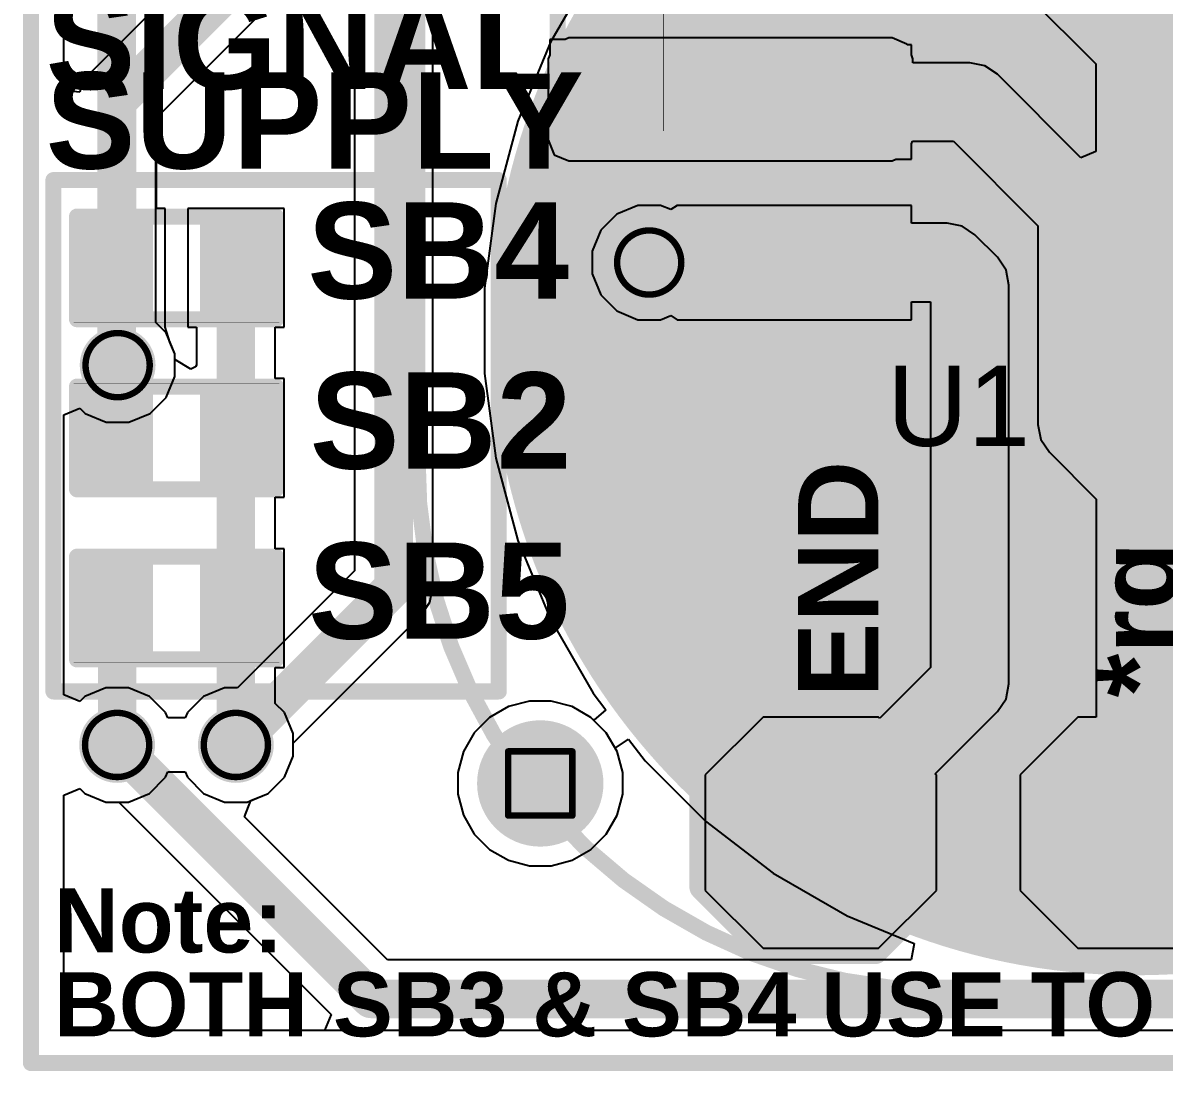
# Model space of a CAD drawing. Header units: inches. Extents: x 0 to 13.7, y 0 to 1.9.
# Drawn here: x -0.0025 to 0.3531, y -0.0025 to 0.3242 of the extents above; entities that cross this region are included whole.
import ezdxf

# ---------------------------------------------------------------- set-up
doc = ezdxf.new("R2010")
doc.units = ezdxf.units.IN
doc.header["$MEASUREMENT"] = 0
for name, color, linetype in [('Board Outline', 216, 'Continuous'), ('Bottom Layer', 5, 'Continuous'), ('Bottom Overlay', 54, 'Continuous'), ('Bottom Paste', 16, 'Continuous'), ('Bottom Solder', 6, 'Continuous'), ('Drill Drawing', 1, 'Continuous'), ('Pad Holes', 156, 'Continuous'), ('Top Layer', 1, 'Continuous'), ('Top Overlay', 2, 'Continuous'), ('Top Paste', 8, 'Continuous'), ('Top Solder', 216, 'Continuous'), ('Via Holes', 16, 'Continuous')]:
    doc.layers.add(name, color=color, linetype=linetype)
doc.styles.add('Arial', font='', dxfattribs={"height": 0.2})
doc.styles.add('Arial_Bold', font='', dxfattribs={"height": 0.2})
doc.styles.get('Arial').set_extended_font_data('Arial')
doc.styles.get('Arial_Bold').set_extended_font_data('Arial', bold=True)

# ---------------------------------------------------------------- blocks, each defined once
blk = doc.blocks.new('T__________10')
at = {"layer": 'Top Layer'}
blk.add_hatch(color=1, dxfattribs=at).paths.add_polyline_path([(0.015, 0.03), (-0.015, 0.03), (-0.03, 0.015), (-0.03, -0.015), (-0.015, -0.03), (0.015, -0.03), (0.03, -0.015), (0.03, 0.015)])
at = {"layer": 'Top Paste'}
blk.add_hatch(color=8, dxfattribs=at).paths.add_polyline_path([(0.015, 0.03), (-0.015, 0.03), (-0.03, 0.015), (-0.03, -0.015), (-0.015, -0.03), (0.015, -0.03), (0.03, -0.015), (0.03, 0.015)])
at = {"layer": 'Top Solder'}
blk.add_hatch(color=216, dxfattribs=at).paths.add_polyline_path([(0.017, 0.034), (-0.017, 0.034), (-0.034, 0.017), (-0.034, -0.017), (-0.017, -0.034), (0.017, -0.034), (0.034, -0.017), (0.034, 0.017)])
at = {"layer": 'Top Overlay', "const_width": 0.00787}
for points in [[(-0.037, 0.017), (-0.017, 0.037)], [(0.017, 0.037), (-0.017, 0.037)], [(0.037, 0.017), (0.017, 0.037)], [(-0.037, -0.017), (-0.037, 0.017)], [(0.037, -0.017), (0.037, 0.017)], [(-0.017, -0.037), (-0.037, -0.017)], [(0.017, -0.037), (0.037, -0.017)], [(0.017, -0.037), (-0.017, -0.037)]]:
    blk.add_lwpolyline(points, dxfattribs=at)
at = {"layer": 'Top Overlay', "const_width": 0.00394}
for points in [[(-0.01897, 0.037, 1), (-0.01503, 0.037, 1)], [(-0.01897, 0.037, 1), (-0.01503, 0.037, 1)], [(0.01503, 0.037, 1), (0.01897, 0.037, 1)], [(0.01503, 0.037, 1), (0.01897, 0.037, 1)], [(-0.03897, 0.017, 1), (-0.03503, 0.017, 1)], [(-0.03897, 0.017, 1), (-0.03503, 0.017, 1)], [(0.03503, 0.017, 1), (0.03897, 0.017, 1)], [(0.03503, 0.017, 1), (0.03897, 0.017, 1)], [(-0.03897, -0.017, 1), (-0.03503, -0.017, 1)], [(-0.03897, -0.017, 1), (-0.03503, -0.017, 1)], [(0.03503, -0.017, 1), (0.03897, -0.017, 1)], [(0.03503, -0.017, 1), (0.03897, -0.017, 1)], [(-0.01897, -0.037, 1), (-0.01503, -0.037, 1)], [(-0.01897, -0.037, 1), (-0.01503, -0.037, 1)], [(0.01503, -0.037, 1), (0.01897, -0.037, 1)], [(0.01503, -0.037, 1), (0.01897, -0.037, 1)]]:
    blk.add_lwpolyline(points, format="xyb", close=True, dxfattribs=at)
blk = doc.blocks.new('T__________13')
at = {"layer": 'Top Layer'}
blk.add_hatch(color=1, dxfattribs=at).paths.add_polyline_path([(0.015, 0.03), (-0.015, 0.03), (-0.03, 0.015), (-0.03, -0.015), (-0.015, -0.03), (0.015, -0.03), (0.03, -0.015), (0.03, 0.015)])
at = {"layer": 'Top Paste'}
blk.add_hatch(color=8, dxfattribs=at).paths.add_polyline_path([(0.015, 0.03), (-0.015, 0.03), (-0.03, 0.015), (-0.03, -0.015), (-0.015, -0.03), (0.015, -0.03), (0.03, -0.015), (0.03, 0.015)])
at = {"layer": 'Top Solder'}
blk.add_hatch(color=216, dxfattribs=at).paths.add_polyline_path([(0.017, 0.034), (-0.017, 0.034), (-0.034, 0.017), (-0.034, -0.017), (-0.017, -0.034), (0.017, -0.034), (0.034, -0.017), (0.034, 0.017)])
at = {"layer": 'Top Overlay', "const_width": 0.00787}
for points in [[(-0.037, 0.017), (-0.017, 0.037)], [(0.017, 0.037), (-0.017, 0.037)], [(0.037, 0.017), (0.017, 0.037)], [(-0.037, -0.017), (-0.037, 0.017)], [(0.037, -0.017), (0.037, 0.017)], [(-0.017, -0.037), (-0.037, -0.017)], [(0.017, -0.037), (0.037, -0.017)], [(0.017, -0.037), (-0.017, -0.037)]]:
    blk.add_lwpolyline(points, dxfattribs=at)
at = {"layer": 'Top Overlay', "const_width": 0.00394}
for points in [[(-0.01897, 0.037, 1), (-0.01503, 0.037, 1)], [(-0.01897, 0.037, 1), (-0.01503, 0.037, 1)], [(0.01503, 0.037, 1), (0.01897, 0.037, 1)], [(0.01503, 0.037, 1), (0.01897, 0.037, 1)], [(-0.03897, 0.017, 1), (-0.03503, 0.017, 1)], [(-0.03897, 0.017, 1), (-0.03503, 0.017, 1)], [(0.03503, 0.017, 1), (0.03897, 0.017, 1)], [(0.03503, 0.017, 1), (0.03897, 0.017, 1)], [(-0.03897, -0.017, 1), (-0.03503, -0.017, 1)], [(-0.03897, -0.017, 1), (-0.03503, -0.017, 1)], [(0.03503, -0.017, 1), (0.03897, -0.017, 1)], [(0.03503, -0.017, 1), (0.03897, -0.017, 1)], [(-0.01897, -0.037, 1), (-0.01503, -0.037, 1)], [(-0.01897, -0.037, 1), (-0.01503, -0.037, 1)], [(0.01503, -0.037, 1), (0.01897, -0.037, 1)], [(0.01503, -0.037, 1), (0.01897, -0.037, 1)]]:
    blk.add_lwpolyline(points, format="xyb", close=True, dxfattribs=at)
blk = doc.blocks.new('SOIC_8_15')
at = {"layer": 'Top Layer'}
for points in [[(-0.07579, 0.08681), (-0.07579, 0.06319), (-0.13681, 0.06319), (-0.13681, 0.08681)], [(0.13681, 0.08681), (0.13681, 0.06319), (0.07579, 0.06319), (0.07579, 0.08681)], [(-0.07579, 0.03681), (-0.07579, 0.01319), (-0.13681, 0.01319), (-0.13681, 0.03681)], [(0.13681, 0.03681), (0.13681, 0.01319), (0.07579, 0.01319), (0.07579, 0.03681)], [(-0.07579, -0.01319), (-0.07579, -0.03681), (-0.13681, -0.03681), (-0.13681, -0.01319)], [(0.13681, -0.01319), (0.13681, -0.03681), (0.07579, -0.03681), (0.07579, -0.01319)], [(-0.07579, -0.06319), (-0.07579, -0.08681), (-0.13681, -0.08681), (-0.13681, -0.06319)], [(0.13681, -0.06319), (0.13681, -0.08681), (0.07579, -0.08681), (0.07579, -0.06319)]]:
    blk.add_hatch(color=1, dxfattribs=at).paths.add_polyline_path(points)
at = {"layer": 'Top Overlay'}
blk.add_hatch(color=2, dxfattribs=at).paths.add_polyline_path([(-0.072, 0.062), (-0.059, 0.062), (-0.059, 0.088), (-0.072, 0.088)])
at = {"layer": 'Top Paste'}
for points in [[(-0.07579, 0.08681), (-0.07579, 0.06319), (-0.13681, 0.06319), (-0.13681, 0.08681)], [(0.13681, 0.08681), (0.13681, 0.06319), (0.07579, 0.06319), (0.07579, 0.08681)], [(-0.07579, 0.03681), (-0.07579, 0.01319), (-0.13681, 0.01319), (-0.13681, 0.03681)], [(0.13681, 0.03681), (0.13681, 0.01319), (0.07579, 0.01319), (0.07579, 0.03681)], [(-0.07579, -0.01319), (-0.07579, -0.03681), (-0.13681, -0.03681), (-0.13681, -0.01319)], [(0.13681, -0.01319), (0.13681, -0.03681), (0.07579, -0.03681), (0.07579, -0.01319)], [(-0.07579, -0.06319), (-0.07579, -0.08681), (-0.13681, -0.08681), (-0.13681, -0.06319)], [(0.13681, -0.06319), (0.13681, -0.08681), (0.07579, -0.08681), (0.07579, -0.06319)]]:
    blk.add_hatch(color=8, dxfattribs=at).paths.add_polyline_path(points)
at = {"layer": 'Top Solder'}
for points in [[(-0.07179, 0.09081), (-0.07179, 0.05919), (-0.14081, 0.05919), (-0.14081, 0.09081)], [(0.14081, 0.09081), (0.14081, 0.05919), (0.07179, 0.05919), (0.07179, 0.09081)], [(-0.07179, 0.04081), (-0.07179, 0.00919), (-0.14081, 0.00919), (-0.14081, 0.04081)], [(0.14081, 0.04081), (0.14081, 0.00919), (0.07179, 0.00919), (0.07179, 0.04081)], [(-0.07179, -0.00919), (-0.07179, -0.04081), (-0.14081, -0.04081), (-0.14081, -0.00919)], [(0.14081, -0.00919), (0.14081, -0.04081), (0.07179, -0.04081), (0.07179, -0.00919)], [(-0.07179, -0.05919), (-0.07179, -0.09081), (-0.14081, -0.09081), (-0.14081, -0.05919)], [(0.14081, -0.05919), (0.14081, -0.09081), (0.07179, -0.09081), (0.07179, -0.05919)]]:
    blk.add_hatch(color=216, dxfattribs=at).paths.add_polyline_path(points)
at = {"layer": 'Top Overlay', "const_width": 0.005}
for points in [[(-0.07837, 0.091), (-0.07837, 0.098)], [(-0.07837, 0.098), (0.07837, 0.098)], [(0.07837, 0.091), (0.07837, 0.098)], [(-0.148, 0.08), (-0.143, 0.075)], [(-0.148, 0.07), (-0.148, 0.08)], [(-0.148, 0.07), (-0.143, 0.075)], [(-0.07837, -0.098), (-0.07837, -0.091)], [(0.07837, -0.098), (0.07837, -0.091)], [(-0.07837, -0.098), (0.07837, -0.098)]]:
    blk.add_lwpolyline(points, dxfattribs=at)
at = {"layer": 'Top Overlay', "const_width": 0.0025}
for points in [[(-0.07962, 0.098, 1), (-0.07712, 0.098, 1)], [(-0.07962, 0.098, 1), (-0.07712, 0.098, 1)], [(0.07712, 0.098, 1), (0.07962, 0.098, 1)], [(0.07712, 0.098, 1), (0.07962, 0.098, 1)], [(-0.07962, 0.091, 1), (-0.07712, 0.091, 1)], [(0.07712, 0.091, 1), (0.07962, 0.091, 1)], [(-0.14925, 0.08, 1), (-0.14675, 0.08, 1)], [(-0.14925, 0.08, 1), (-0.14675, 0.08, 1)], [(-0.14425, 0.075, 1), (-0.14175, 0.075, 1)], [(-0.14425, 0.075, 1), (-0.14175, 0.075, 1)], [(-0.14925, 0.07, 1), (-0.14675, 0.07, 1)], [(-0.14925, 0.07, 1), (-0.14675, 0.07, 1)], [(-0.07962, -0.091, 1), (-0.07712, -0.091, 1)], [(0.07712, -0.091, 1), (0.07962, -0.091, 1)], [(-0.07962, -0.098, 1), (-0.07712, -0.098, 1)], [(-0.07962, -0.098, 1), (-0.07712, -0.098, 1)], [(0.07712, -0.098, 1), (0.07962, -0.098, 1)], [(0.07712, -0.098, 1), (0.07962, -0.098, 1)]]:
    blk.add_lwpolyline(points, format="xyb", close=True, dxfattribs=at)
blk = doc.blocks.new('S______B______0402_19')
at = {"layer": 'Top Layer'}
for points in [[(-0.0275, -0.0125), (-0.0275, 0.0125), (-0.0095, 0.0125), (-0.0095, -0.0125)], [(0.0095, -0.0125), (0.0095, 0.0125), (0.0275, 0.0125), (0.0275, -0.0125)]]:
    blk.add_hatch(color=1, dxfattribs=at).paths.add_polyline_path(points)
at = {"layer": 'Top Paste'}
for points in [[(-0.0275, -0.0125), (-0.0275, 0.0125), (-0.0095, 0.0125), (-0.0095, -0.0125)], [(0.0095, -0.0125), (0.0095, 0.0125), (0.0275, 0.0125), (0.0275, -0.0125)]]:
    blk.add_hatch(color=8, dxfattribs=at).paths.add_polyline_path(points)
at = {"layer": 'Top Solder'}
for points in [[(-0.02967, -0.01467), (-0.02967, 0.01467), (-0.00733, 0.01467), (-0.00733, -0.01467)], [(0.00733, -0.01467), (0.00733, 0.01467), (0.02967, 0.01467), (0.02967, -0.01467)]]:
    blk.add_hatch(color=216, dxfattribs=at).paths.add_polyline_path(points)
at = {"layer": 'Top Overlay'}
for points, const_width in [([(-0.031, 0.016), (0.031, 0.016)], 0.005), ([(-0.031, -0.016), (-0.031, 0.016)], 0.005), ([(0.031, -0.016), (0.031, 0.016)], 0.005), ([(-0.031, -0.016), (0.031, -0.016)], 0.005), ([(-0.032, -0.017), (0.032, -0.017)], 0.000127)]:
    blk.add_lwpolyline(points, dxfattribs=dict(at, const_width=const_width))
for points, const_width in [([(-0.03225, 0.016, 1), (-0.02975, 0.016, 1)], 0.0025), ([(-0.03225, 0.016, 1), (-0.02975, 0.016, 1)], 0.0025), ([(0.02975, 0.016, 1), (0.03225, 0.016, 1)], 0.0025), ([(0.02975, 0.016, 1), (0.03225, 0.016, 1)], 0.0025), ([(-0.03225, -0.016, 1), (-0.02975, -0.016, 1)], 0.0025), ([(-0.03225, -0.016, 1), (-0.02975, -0.016, 1)], 0.0025), ([(0.02975, -0.016, 1), (0.03225, -0.016, 1)], 0.0025), ([(0.02975, -0.016, 1), (0.03225, -0.016, 1)], 0.0025), ([(-0.03203, -0.017, 1), (-0.03197, -0.017, 1)], 0.0000635), ([(0.03197, -0.017, 1), (0.03203, -0.017, 1)], 0.0000635)]:
    blk.add_lwpolyline(points, format="xyb", close=True, dxfattribs=dict(at, const_width=const_width))
blk = doc.blocks.new('S______B______0402_20')
at = {"layer": 'Top Layer'}
for points in [[(-0.0275, -0.0125), (-0.0275, 0.0125), (-0.0095, 0.0125), (-0.0095, -0.0125)], [(0.0095, -0.0125), (0.0095, 0.0125), (0.0275, 0.0125), (0.0275, -0.0125)]]:
    blk.add_hatch(color=1, dxfattribs=at).paths.add_polyline_path(points)
at = {"layer": 'Top Paste'}
for points in [[(-0.0275, -0.0125), (-0.0275, 0.0125), (-0.0095, 0.0125), (-0.0095, -0.0125)], [(0.0095, -0.0125), (0.0095, 0.0125), (0.0275, 0.0125), (0.0275, -0.0125)]]:
    blk.add_hatch(color=8, dxfattribs=at).paths.add_polyline_path(points)
at = {"layer": 'Top Solder'}
for points in [[(-0.02967, -0.01467), (-0.02967, 0.01467), (-0.00733, 0.01467), (-0.00733, -0.01467)], [(0.00733, -0.01467), (0.00733, 0.01467), (0.02967, 0.01467), (0.02967, -0.01467)]]:
    blk.add_hatch(color=216, dxfattribs=at).paths.add_polyline_path(points)
at = {"layer": 'Top Overlay'}
for points, const_width in [([(-0.031, -0.016), (-0.031, 0.016)], 0.005), ([(-0.031, 0.016), (0.031, 0.016)], 0.005), ([(0.031, -0.016), (0.031, 0.016)], 0.005), ([(-0.031, -0.016), (0.031, -0.016)], 0.005), ([(-0.032, -0.017), (0.032, -0.017)], 0.000127)]:
    blk.add_lwpolyline(points, dxfattribs=dict(at, const_width=const_width))
for points, const_width in [([(-0.03225, 0.016, 1), (-0.02975, 0.016, 1)], 0.0025), ([(-0.03225, 0.016, 1), (-0.02975, 0.016, 1)], 0.0025), ([(0.02975, 0.016, 1), (0.03225, 0.016, 1)], 0.0025), ([(0.02975, 0.016, 1), (0.03225, 0.016, 1)], 0.0025), ([(-0.03225, -0.016, 1), (-0.02975, -0.016, 1)], 0.0025), ([(-0.03225, -0.016, 1), (-0.02975, -0.016, 1)], 0.0025), ([(0.02975, -0.016, 1), (0.03225, -0.016, 1)], 0.0025), ([(0.02975, -0.016, 1), (0.03225, -0.016, 1)], 0.0025), ([(-0.03203, -0.017, 1), (-0.03197, -0.017, 1)], 0.0000635), ([(0.03197, -0.017, 1), (0.03203, -0.017, 1)], 0.0000635)]:
    blk.add_lwpolyline(points, format="xyb", close=True, dxfattribs=dict(at, const_width=const_width))
blk = doc.blocks.new('S______B______0402_22')
at = {"layer": 'Top Layer'}
for points in [[(-0.0275, -0.0125), (-0.0275, 0.0125), (-0.0095, 0.0125), (-0.0095, -0.0125)], [(0.0095, -0.0125), (0.0095, 0.0125), (0.0275, 0.0125), (0.0275, -0.0125)]]:
    blk.add_hatch(color=1, dxfattribs=at).paths.add_polyline_path(points)
at = {"layer": 'Top Paste'}
for points in [[(-0.0275, -0.0125), (-0.0275, 0.0125), (-0.0095, 0.0125), (-0.0095, -0.0125)], [(0.0095, -0.0125), (0.0095, 0.0125), (0.0275, 0.0125), (0.0275, -0.0125)]]:
    blk.add_hatch(color=8, dxfattribs=at).paths.add_polyline_path(points)
at = {"layer": 'Top Solder'}
for points in [[(-0.02967, -0.01467), (-0.02967, 0.01467), (-0.00733, 0.01467), (-0.00733, -0.01467)], [(0.00733, -0.01467), (0.00733, 0.01467), (0.02967, 0.01467), (0.02967, -0.01467)]]:
    blk.add_hatch(color=216, dxfattribs=at).paths.add_polyline_path(points)
at = {"layer": 'Top Overlay'}
for points, const_width in [([(0.031, 0.016), (-0.031, 0.016)], 0.005), ([(-0.031, 0.016), (-0.031, -0.016)], 0.005), ([(0.031, 0.016), (0.031, -0.016)], 0.005), ([(0.031, -0.016), (-0.031, -0.016)], 0.005), ([(0.032, -0.017), (-0.032, -0.017)], 0.000127)]:
    blk.add_lwpolyline(points, dxfattribs=dict(at, const_width=const_width))
for points, const_width in [([(-0.03225, 0.016, 1), (-0.02975, 0.016, 1)], 0.0025), ([(-0.03225, 0.016, 1), (-0.02975, 0.016, 1)], 0.0025), ([(0.02975, 0.016, 1), (0.03225, 0.016, 1)], 0.0025), ([(0.02975, 0.016, 1), (0.03225, 0.016, 1)], 0.0025), ([(-0.03225, -0.016, 1), (-0.02975, -0.016, 1)], 0.0025), ([(-0.03225, -0.016, 1), (-0.02975, -0.016, 1)], 0.0025), ([(0.02975, -0.016, 1), (0.03225, -0.016, 1)], 0.0025), ([(0.02975, -0.016, 1), (0.03225, -0.016, 1)], 0.0025), ([(-0.03203, -0.017, 1), (-0.03197, -0.017, 1)], 0.0000635), ([(0.03197, -0.017, 1), (0.03203, -0.017, 1)], 0.0000635)]:
    blk.add_lwpolyline(points, format="xyb", close=True, dxfattribs=dict(at, const_width=const_width))
blk = doc.blocks.new('R___0402_34')
at = {"layer": 'Top Layer'}
for points in [[(-0.0275, -0.0125), (-0.0275, 0.0125), (-0.0095, 0.0125), (-0.0095, -0.0125)], [(0.0095, -0.0125), (0.0095, 0.0125), (0.0275, 0.0125), (0.0275, -0.0125)]]:
    blk.add_hatch(color=1, dxfattribs=at).paths.add_polyline_path(points)
at = {"layer": 'Top Paste'}
for points in [[(-0.0275, -0.0125), (-0.0275, 0.0125), (-0.0095, 0.0125), (-0.0095, -0.0125)], [(0.0095, -0.0125), (0.0095, 0.0125), (0.0275, 0.0125), (0.0275, -0.0125)]]:
    blk.add_hatch(color=8, dxfattribs=at).paths.add_polyline_path(points)
at = {"layer": 'Top Solder'}
for points in [[(-0.02967, -0.01467), (-0.02967, 0.01467), (-0.00733, 0.01467), (-0.00733, -0.01467)], [(0.00733, -0.01467), (0.00733, 0.01467), (0.02967, 0.01467), (0.02967, -0.01467)]]:
    blk.add_hatch(color=216, dxfattribs=at).paths.add_polyline_path(points)
at = {"layer": 'Top Overlay'}
for points, const_width in [([(-0.031, 0.016), (-0.031, -0.016)], 0.005), ([(-0.031, 0.016), (0.031, 0.016)], 0.005), ([(0.031, 0.016), (0.031, -0.016)], 0.005), ([(-0.031, -0.016), (0.031, -0.016)], 0.005), ([(-0.032, -0.017), (0.032, -0.017)], 0.000127)]:
    blk.add_lwpolyline(points, dxfattribs=dict(at, const_width=const_width))
for points, const_width in [([(-0.03225, 0.016, 1), (-0.02975, 0.016, 1)], 0.0025), ([(-0.03225, 0.016, 1), (-0.02975, 0.016, 1)], 0.0025), ([(0.02975, 0.016, 1), (0.03225, 0.016, 1)], 0.0025), ([(0.02975, 0.016, 1), (0.03225, 0.016, 1)], 0.0025), ([(-0.03225, -0.016, 1), (-0.02975, -0.016, 1)], 0.0025), ([(-0.03225, -0.016, 1), (-0.02975, -0.016, 1)], 0.0025), ([(0.02975, -0.016, 1), (0.03225, -0.016, 1)], 0.0025), ([(0.02975, -0.016, 1), (0.03225, -0.016, 1)], 0.0025), ([(-0.03203, -0.017, 1), (-0.03197, -0.017, 1)], 0.0000635), ([(0.03197, -0.017, 1), (0.03203, -0.017, 1)], 0.0000635)]:
    blk.add_lwpolyline(points, format="xyb", close=True, dxfattribs=dict(at, const_width=const_width))
blk = doc.blocks.new('_EMG________B_36')
at = {"layer": 'Bottom Layer'}
h = blk.add_hatch(color=5, dxfattribs=at)
edge = h.paths.add_edge_path()
edge.add_arc((0, -0.3932), 0.19685, 0, 360)
at = {"layer": 'Bottom Paste'}
h = blk.add_hatch(color=16, dxfattribs=at)
edge = h.paths.add_edge_path()
edge.add_arc((0, -0.3932), 0.19685, 0, 360)
at = {"layer": 'Bottom Solder'}
h = blk.add_hatch(color=6, dxfattribs=at)
edge = h.paths.add_edge_path()
edge.add_arc((0, -0.3932), 0.20085, 0, 360)
at = {"layer": 'Bottom Overlay', "const_width": 0.005}
for points in [[(-0.22375, -0.43172), (-0.22375, 0.43172)], [(-0.06026, -0.59892), (0.06026, -0.59892)]]:
    blk.add_lwpolyline(points, dxfattribs=at)
blk.add_lwpolyline([(-0.06026, -0.59892, -0.414214), (-0.22375, -0.43172)], format="xyb", dxfattribs=at)
at = {"layer": 'Bottom Overlay', "const_width": 0.0025}
for points in [[(-0.225, -0.43172, 1), (-0.2225, -0.43172, 1)], [(-0.225, -0.43172, 1), (-0.2225, -0.43172, 1)], [(-0.06151, -0.59892, 1), (-0.05901, -0.59892, 1)], [(-0.06151, -0.59892, 1), (-0.05901, -0.59892, 1)]]:
    blk.add_lwpolyline(points, format="xyb", close=True, dxfattribs=at)

msp = doc.modelspace()

# ---------------------------------------------------------------- hatches: boundary and pattern name
at = {"layer": 'Bottom Layer'}
h = msp.add_hatch(color=5, dxfattribs=at)
edge = h.paths.add_edge_path()
edge.add_arc((0.19262, 0.24947), 0.01181, 0, 360)
h = msp.add_hatch(color=5, dxfattribs=at)
edge = h.paths.add_edge_path()
edge.add_arc((0.027, 0.21749), 0.01181, 0, 360)
h = msp.add_hatch(color=5, dxfattribs=at)
edge = h.paths.add_edge_path()
edge.add_arc((0.02684, 0.09914), 0.01181, 0, 360)
h = msp.add_hatch(color=5, dxfattribs=at)
edge = h.paths.add_edge_path()
edge.add_arc((0.06384, 0.09914), 0.01181, 0, 360)
at = {"layer": 'Bottom Solder'}
h = msp.add_hatch(color=6, dxfattribs=at)
edge = h.paths.add_edge_path()
edge.add_arc((0.15868, 0.08714), 0.004, 0, 360)
at = {"layer": 'Pad Holes'}
h = msp.add_hatch(color=7, dxfattribs=at)
edge = h.paths.add_edge_path()
edge.add_arc((0.15868, 0.08714), 0.01969, 0, 360)
at = {"layer": 'Top Layer'}
msp.add_hatch(color=1, dxfattribs=at).paths.add_polyline_path([(0.16762, 0.28766), (0.26831, 0.28766), (0.26831, 0.31297), (0.16762, 0.31297)])
h = msp.add_hatch(color=1, dxfattribs=at)
edge = h.paths.add_edge_path()
edge.add_arc((0.19262, 0.24947), 0.01181, 0, 360)
h = msp.add_hatch(color=1, dxfattribs=at)
edge = h.paths.add_edge_path()
edge.add_arc((0.027, 0.21749), 0.01181, 0, 360)
h = msp.add_hatch(color=1, dxfattribs=at)
edge = h.paths.add_edge_path()
edge.add_arc((0.02684, 0.09914), 0.01181, 0, 360)
h = msp.add_hatch(color=1, dxfattribs=at)
edge = h.paths.add_edge_path()
edge.add_arc((0.06384, 0.09914), 0.01181, 0, 360)
at = {"layer": 'Top Solder'}
h = msp.add_hatch(color=216, dxfattribs=at)
edge = h.paths.add_edge_path()
edge.add_arc((0.15868, 0.08714), 0.004, 0, 360)
at = {"layer": 'Via Holes'}
h = msp.add_hatch(color=7, dxfattribs=at)
edge = h.paths.add_edge_path()
edge.add_arc((0.19262, 0.24947), 0.00591, 0, 360)
h = msp.add_hatch(color=7, dxfattribs=at)
edge = h.paths.add_edge_path()
edge.add_arc((0.027, 0.21749), 0.00591, 0, 360)
h = msp.add_hatch(color=7, dxfattribs=at)
edge = h.paths.add_edge_path()
edge.add_arc((0.02684, 0.09914), 0.00591, 0, 360)
h = msp.add_hatch(color=7, dxfattribs=at)
edge = h.paths.add_edge_path()
edge.add_arc((0.06384, 0.09914), 0.00591, 0, 360)

# ---------------------------------------------------------------- linework, layer by layer
at = {"layer": 'Board Outline', "const_width": 0.005}
for points in [[(-0.00004, 1.24282), (0, 0)], [(0, 0), (0.68834, -0.00002)]]:
    msp.add_lwpolyline(points, dxfattribs=at)
at = {"layer": 'Board Outline', "const_width": 0.0025}
msp.add_lwpolyline([(-0.00125, 0, 1), (0.00125, 0, 1)], format="xyb", close=True, dxfattribs=at)
msp.add_lwpolyline([(-0.00125, 0, 1), (0.00125, 0, 1)], format="xyb", close=True, dxfattribs=at)
at = {"layer": 'Bottom Layer'}
for p, q in [((0.0389, 0.23077), (0.0389, 0.64046)), ((0.10076, 0.412), (0.10076, 0.15337)), ((0.12524, 0.1483), (0.12524, 0.40693)), ((0.17514, 0.34115), (0.16185, 0.31812)), ((0.16185, 0.31812), (0.15167, 0.29356)), ((0.15167, 0.29356), (0.14479, 0.26787)), ((0.14479, 0.26787), (0.14132, 0.24151)), ((0.14132, 0.24151), (0.14132, 0.21492)), ((0.0421, 0.22758), (0.0389, 0.23077)), ((0.04481, 0.22103), (0.0421, 0.22758)), ((0.04481, 0.21395), (0.04481, 0.22103)), ((0.0421, 0.2074), (0.04481, 0.21395)), ((0.14132, 0.21492), (0.14479, 0.18855)), ((0.03709, 0.20239), (0.0421, 0.2074)), ((0.01019, 0.20204), (0.01519, 0.20411)), ((0.01519, 0.20411), (0.01691, 0.20239)), ((0.01019, 0.11475), (0.01019, 0.20204)), ((0.01691, 0.20239), (0.02346, 0.19968)), ((0.02346, 0.19968), (0.03054, 0.19968)), ((0.03054, 0.19968), (0.03709, 0.20239)), ((0.14479, 0.18855), (0.15167, 0.16287)), ((0.15167, 0.16287), (0.16185, 0.1383)), ((0.10076, 0.15337), (0.06435, 0.11695)), ((0.1243, 0.14362), (0.12524, 0.1483)), ((0.12165, 0.13965), (0.1243, 0.14362)), ((0.08165, 0.09965), (0.12165, 0.13965)), ((0.16185, 0.1383), (0.17514, 0.11527)), ((0.01519, 0.11268), (0.01019, 0.11475)), ((0.01675, 0.11424), (0.01519, 0.11268)), ((0.0233, 0.11695), (0.01675, 0.11424)), ((0.03038, 0.11695), (0.0233, 0.11695)), ((0.03693, 0.11424), (0.03038, 0.11695)), ((0.04194, 0.10923), (0.03693, 0.11424)), ((0.05375, 0.11424), (0.04874, 0.10923)), ((0.0603, 0.11695), (0.05375, 0.11424)), ((0.06435, 0.11695), (0.0603, 0.11695)), ((0.17514, 0.11527), (0.1791, 0.11012)), ((0.14877, 0.11108), (0.14291, 0.10769)), ((0.1553, 0.11283), (0.14877, 0.11108)), ((0.16206, 0.11283), (0.1553, 0.11283)), ((0.16859, 0.11108), (0.16206, 0.11283)), ((0.17445, 0.10769), (0.16859, 0.11108)), ((0.04263, 0.10755), (0.04194, 0.10923)), ((0.04805, 0.10755), (0.04263, 0.10755)), ((0.04874, 0.10923), (0.04805, 0.10755)), ((0.14291, 0.10769), (0.13813, 0.10291)), ((0.17533, 0.10681), (0.17445, 0.10769)), ((0.1791, 0.11012), (0.17533, 0.10681)), ((0.08165, 0.0956), (0.08165, 0.09965)), ((0.13813, 0.10291), (0.13474, 0.09706)), ((0.18199, 0.09814), (0.18616, 0.10092)), ((0.18616, 0.10092), (0.19133, 0.09418)), ((0.13474, 0.09706), (0.13299, 0.09052)), ((0.18261, 0.09706), (0.18199, 0.09814)), ((0.18436, 0.09052), (0.18261, 0.09706)), ((0.07894, 0.08905), (0.08165, 0.0956)), ((0.19133, 0.09418), (0.21013, 0.07537)), ((0.07393, 0.08404), (0.07894, 0.08905)), ((0.13299, 0.09052), (0.13299, 0.08376)), ((0.18436, 0.08376), (0.18436, 0.09052)), ((0.01019, 0.08353), (0.01519, 0.0856)), ((0.01519, 0.0856), (0.01675, 0.08404)), ((0.0102, 0.0102), (0.01019, 0.08353)), ((0.01675, 0.08404), (0.0233, 0.08133)), ((0.06657, 0.07671), (0.06854, 0.08181)), ((0.06854, 0.08181), (0.07393, 0.08404)), ((0.13299, 0.08376), (0.13474, 0.07723)), ((0.18261, 0.07723), (0.18436, 0.08376)), ((0.0233, 0.08133), (0.02735, 0.08133)), ((0.02735, 0.08133), (0.09349, 0.01519)), ((0.11106, 0.03222), (0.06657, 0.07671)), ((0.13474, 0.07723), (0.13813, 0.07137)), ((0.17923, 0.07137), (0.18261, 0.07723)), ((0.21013, 0.07537), (0.23123, 0.05919)), ((0.13813, 0.07137), (0.14291, 0.06659)), ((0.17445, 0.06659), (0.17923, 0.07137)), ((0.14291, 0.06659), (0.14877, 0.06321)), ((0.16859, 0.06321), (0.17445, 0.06659)), ((0.14877, 0.06321), (0.1553, 0.06146)), ((0.1553, 0.06146), (0.16206, 0.06146)), ((0.16206, 0.06146), (0.16859, 0.06321)), ((0.23123, 0.05919), (0.25426, 0.04589)), ((0.25426, 0.04589), (0.27518, 0.03722)), ((0.27518, 0.03722), (0.27419, 0.03222)), ((0.27419, 0.03222), (0.11106, 0.03222)), ((0.09349, 0.01519), (0.09141, 0.01019)), ((0.09141, 0.01019), (0.0102, 0.0102))]:
    msp.add_line(p, q, dxfattribs=at)
at = {"layer": 'Bottom Layer', "const_width": 0.012}
for points in [[(0.02667, 0.21782), (0.02667, 0.65308)], [(0.113, 0.1483), (0.113, 0.412)], [(0.02667, 0.21782), (0.027, 0.21749)], [(0.06384, 0.09914), (0.113, 0.1483)], [(0.02684, 0.09914), (0.10599, 0.01999)], [(0.10599, 0.01999), (0.4636, 0.01999)]]:
    msp.add_lwpolyline(points, dxfattribs=at)
at = {"layer": 'Bottom Layer', "const_width": 0.006}
for points in [[(0.02367, 0.21782, 1), (0.02967, 0.21782, 1)], [(0.02367, 0.21782, 1), (0.02967, 0.21782, 1)], [(0.024, 0.21749, 1), (0.03, 0.21749, 1)], [(0.11, 0.1483, 1), (0.116, 0.1483, 1)], [(0.11, 0.1483, 1), (0.116, 0.1483, 1)], [(0.02384, 0.09914, 1), (0.02984, 0.09914, 1)], [(0.06084, 0.09914, 1), (0.06684, 0.09914, 1)], [(0.10299, 0.01999, 1), (0.10899, 0.01999, 1)], [(0.10299, 0.01999, 1), (0.10899, 0.01999, 1)]]:
    msp.add_lwpolyline(points, format="xyb", close=True, dxfattribs=at)
at = {"layer": 'Drill Drawing'}
for points, const_width in [([(0.20262, 0.24947, 1), (0.18262, 0.24947, 1)], 0.002), ([(0.18212, 0.24947, 1), (0.18312, 0.24947, 1)], 0.001), ([(0.20212, 0.24947, 1), (0.20312, 0.24947, 1)], 0.001), ([(0.037, 0.21749, 1), (0.017, 0.21749, 1)], 0.002), ([(0.0165, 0.21749, 1), (0.0175, 0.21749, 1)], 0.001), ([(0.0365, 0.21749, 1), (0.0375, 0.21749, 1)], 0.001), ([(0.03684, 0.09914, 1), (0.01684, 0.09914, 1)], 0.002), ([(0.07384, 0.09914, 1), (0.05384, 0.09914, 1)], 0.002), ([(0.01634, 0.09914, 1), (0.01734, 0.09914, 1)], 0.001), ([(0.03634, 0.09914, 1), (0.03734, 0.09914, 1)], 0.001), ([(0.05334, 0.09914, 1), (0.05434, 0.09914, 1)], 0.001), ([(0.07334, 0.09914, 1), (0.07434, 0.09914, 1)], 0.001), ([(0.14818, 0.09714, 1), (0.14918, 0.09714, 1)], 0.001), ([(0.14818, 0.09714, 1), (0.14918, 0.09714, 1)], 0.001), ([(0.16818, 0.09714, 1), (0.16918, 0.09714, 1)], 0.001), ([(0.16818, 0.09714, 1), (0.16918, 0.09714, 1)], 0.001), ([(0.14818, 0.07714, 1), (0.14918, 0.07714, 1)], 0.001), ([(0.14818, 0.07714, 1), (0.14918, 0.07714, 1)], 0.001), ([(0.16818, 0.07714, 1), (0.16918, 0.07714, 1)], 0.001), ([(0.16818, 0.07714, 1), (0.16918, 0.07714, 1)], 0.001)]:
    msp.add_lwpolyline(points, format="xyb", close=True, dxfattribs=dict(at, const_width=const_width))
at = {"layer": 'Drill Drawing', "const_width": 0.002}
for points in [[(0.14868, 0.09714), (0.16868, 0.09714)], [(0.14868, 0.07714), (0.14868, 0.09714)], [(0.16868, 0.07714), (0.16868, 0.09714)], [(0.14868, 0.07714), (0.16868, 0.07714)]]:
    msp.add_lwpolyline(points, dxfattribs=at)
at = {"layer": 'Top Layer'}
for p, q in [((0.01019, 0.30303), (0.01018, 0.36732)), ((0.05453, 0.34461), (0.01819, 0.30827)), ((0.30592, 0.33724), (0.33175, 0.3114)), ((0.03907, 0.29455), (0.07183, 0.3273)), ((0.16643, 0.31897), (0.16162, 0.31897)), ((0.16162, 0.31897), (0.16162, 0.31417)), ((0.16762, 0.31947), (0.16643, 0.31897)), ((0.26831, 0.31947), (0.16762, 0.31947)), ((0.2729, 0.31756), (0.26831, 0.31947)), ((0.27302, 0.31728), (0.2729, 0.31756)), ((0.27431, 0.31728), (0.27302, 0.31728)), ((0.27431, 0.31417), (0.27431, 0.31728)), ((0.16162, 0.31417), (0.16113, 0.31297)), ((0.16113, 0.31297), (0.16113, 0.28766)), ((0.27481, 0.31297), (0.27431, 0.31417)), ((0.27481, 0.31171), (0.27481, 0.31297)), ((0.29249, 0.31171), (0.27481, 0.31171)), ((0.29717, 0.31078), (0.29249, 0.31171)), ((0.30114, 0.30812), (0.29717, 0.31078)), ((0.33175, 0.3114), (0.33175, 0.28404)), ((0.01819, 0.30827), (0.01554, 0.3043)), ((0.32713, 0.28213), (0.30114, 0.30812)), ((0.01519, 0.30254), (0.01019, 0.30303)), ((0.01554, 0.3043), (0.01519, 0.30254)), ((0.03907, 0.2663), (0.03907, 0.29455)), ((0.16113, 0.28766), (0.16303, 0.28307)), ((0.27431, 0.28647), (0.27463, 0.28724)), ((0.27431, 0.28166), (0.27431, 0.28647)), ((0.27463, 0.28724), (0.28742, 0.28724)), ((0.28742, 0.28724), (0.31375, 0.2609)), ((0.16303, 0.28307), (0.16762, 0.28117)), ((0.16762, 0.28117), (0.26831, 0.28117)), ((0.26831, 0.28117), (0.26951, 0.28166)), ((0.26951, 0.28166), (0.27431, 0.28166)), ((0.33175, 0.28404), (0.32713, 0.28213)), ((0.18908, 0.26728), (0.18253, 0.26457)), ((0.19617, 0.26728), (0.18908, 0.26728)), ((0.19933, 0.26597), (0.19617, 0.26728)), ((0.20129, 0.26728), (0.19933, 0.26597)), ((0.20129, 0.26728), (0.20129, 0.26728)), ((0.27431, 0.26728), (0.20129, 0.26728)), ((0.27431, 0.26171), (0.27431, 0.26728)), ((0.04184, 0.2663), (0.03907, 0.2663)), ((0.04184, 0.2293), (0.04184, 0.2663)), ((0.07884, 0.2663), (0.04884, 0.2663)), ((0.04884, 0.2663), (0.04884, 0.2293)), ((0.07884, 0.2293), (0.07884, 0.2663)), ((0.18253, 0.26457), (0.17752, 0.25956)), ((0.28546, 0.26171), (0.27431, 0.26171)), ((0.29014, 0.26078), (0.28546, 0.26171)), ((0.29411, 0.25812), (0.29014, 0.26078)), ((0.31375, 0.2609), (0.31375, 0.199)), ((0.17752, 0.25956), (0.17481, 0.25301)), ((0.30114, 0.25109), (0.29411, 0.25812)), ((0.17481, 0.25301), (0.17481, 0.24593)), ((0.30379, 0.24712), (0.30114, 0.25109)), ((0.17481, 0.24593), (0.17752, 0.23938)), ((0.30472, 0.24244), (0.30379, 0.24712)), ((0.30472, 0.1182), (0.30472, 0.24244)), ((0.17752, 0.23938), (0.18253, 0.23437)), ((0.27431, 0.23166), (0.27431, 0.23724)), ((0.27431, 0.23724), (0.28025, 0.23724)), ((0.28025, 0.23724), (0.28025, 0.12327)), ((0.18253, 0.23437), (0.18908, 0.23166)), ((0.18908, 0.23166), (0.19617, 0.23166)), ((0.19617, 0.23166), (0.19933, 0.23297)), ((0.19933, 0.23297), (0.20129, 0.23166)), ((0.20129, 0.23166), (0.20129, 0.23166)), ((0.20129, 0.23166), (0.27431, 0.23166)), ((0.04331, 0.22465), (0.04184, 0.2293)), ((0.04184, 0.2293), (0.04184, 0.2293)), ((0.04184, 0.2293), (0.04184, 0.2293)), ((0.04884, 0.2293), (0.0516, 0.2293)), ((0.0516, 0.2293), (0.0516, 0.21745)), ((0.07607, 0.2133), (0.07607, 0.2293)), ((0.07607, 0.2293), (0.07884, 0.2293)), ((0.04481, 0.22103), (0.04331, 0.22465)), ((0.04481, 0.2193), (0.04481, 0.22103)), ((0.04981, 0.21623), (0.04481, 0.2193)), ((0.05124, 0.21695), (0.04981, 0.21623)), ((0.0516, 0.21745), (0.05124, 0.21695)), ((0.07884, 0.2133), (0.07607, 0.2133)), ((0.07884, 0.1763), (0.07884, 0.2133)), ((0.31375, 0.199), (0.31468, 0.19432)), ((0.31468, 0.19432), (0.31733, 0.19035)), ((0.31733, 0.19035), (0.33192, 0.17576)), ((0.07607, 0.1603), (0.07607, 0.1763)), ((0.07607, 0.1763), (0.07884, 0.1763)), ((0.33192, 0.17576), (0.33192, 0.1078)), ((0.07884, 0.1603), (0.07607, 0.1603)), ((0.07884, 0.1233), (0.07884, 0.1603)), ((0.07607, 0.1121), (0.07607, 0.1233)), ((0.07607, 0.1233), (0.07884, 0.1233)), ((0.28025, 0.12327), (0.26444, 0.10745)), ((0.30379, 0.11352), (0.30472, 0.1182)), ((0.07894, 0.10923), (0.07607, 0.1121)), ((0.14877, 0.11108), (0.14291, 0.10769)), ((0.1553, 0.11283), (0.14877, 0.11108)), ((0.16206, 0.11283), (0.1553, 0.11283)), ((0.16859, 0.11108), (0.16206, 0.11283)), ((0.17445, 0.10769), (0.16859, 0.11108)), ((0.30114, 0.10955), (0.30379, 0.11352)), ((0.08165, 0.10268), (0.07894, 0.10923)), ((0.14291, 0.10769), (0.13813, 0.10291)), ((0.17923, 0.10291), (0.17445, 0.10769)), ((0.22809, 0.1078), (0.21009, 0.0898)), ((0.26409, 0.1078), (0.22809, 0.1078)), ((0.26444, 0.10745), (0.26409, 0.1078)), ((0.28174, 0.09015), (0.30114, 0.10955)), ((0.32616, 0.1078), (0.30816, 0.0898)), ((0.33192, 0.1078), (0.32616, 0.1078)), ((0.08165, 0.0956), (0.08165, 0.10268)), ((0.13813, 0.10291), (0.13474, 0.09706)), ((0.18261, 0.09706), (0.17923, 0.10291)), ((0.13474, 0.09706), (0.13299, 0.09052)), ((0.18436, 0.09052), (0.18261, 0.09706)), ((0.07894, 0.08905), (0.08165, 0.0956)), ((0.03693, 0.08404), (0.04194, 0.08905)), ((0.04194, 0.08905), (0.04263, 0.09073)), ((0.04263, 0.09073), (0.04805, 0.09073)), ((0.04805, 0.09073), (0.04874, 0.08905)), ((0.04874, 0.08905), (0.05375, 0.08404)), ((0.07393, 0.08404), (0.07894, 0.08905)), ((0.13299, 0.09052), (0.13299, 0.08376)), ((0.18436, 0.08376), (0.18436, 0.09052)), ((0.21009, 0.0898), (0.21009, 0.0538)), ((0.28209, 0.0898), (0.28174, 0.09015)), ((0.28209, 0.0538), (0.28209, 0.0898)), ((0.30816, 0.0898), (0.30816, 0.0538)), ((0.01019, 0.08353), (0.01519, 0.0856)), ((0.01519, 0.0856), (0.01675, 0.08404)), ((0.0102, 0.0102), (0.01019, 0.08353)), ((0.01675, 0.08404), (0.0233, 0.08133)), ((0.03038, 0.08133), (0.03693, 0.08404)), ((0.05375, 0.08404), (0.0603, 0.08133)), ((0.06738, 0.08133), (0.07393, 0.08404)), ((0.13299, 0.08376), (0.13474, 0.07723)), ((0.18261, 0.07723), (0.18436, 0.08376)), ((0.0233, 0.08133), (0.03038, 0.08133)), ((0.0603, 0.08133), (0.06738, 0.08133)), ((0.13474, 0.07723), (0.13813, 0.07137)), ((0.17923, 0.07137), (0.18261, 0.07723)), ((0.13813, 0.07137), (0.14291, 0.06659)), ((0.17445, 0.06659), (0.17923, 0.07137)), ((0.14291, 0.06659), (0.14877, 0.06321)), ((0.16859, 0.06321), (0.17445, 0.06659)), ((0.14877, 0.06321), (0.1553, 0.06146)), ((0.1553, 0.06146), (0.16206, 0.06146)), ((0.16206, 0.06146), (0.16859, 0.06321)), ((0.21009, 0.0538), (0.22809, 0.0358)), ((0.26409, 0.0358), (0.28209, 0.0538)), ((0.30816, 0.0538), (0.32616, 0.0358)), ((0.22809, 0.0358), (0.26409, 0.0358)), ((0.32616, 0.0358), (0.36216, 0.0358)), ((0.58067, 0.01018), (0.0102, 0.0102))]:
    msp.add_line(p, q, dxfattribs=at)
for points, const_width in [([(0.31099, 0.34947), (0.34399, 0.31647)], 0.012), ([(0.02684, 0.29962), (0.07234, 0.34512)], 0.012), ([(0.34399, 0.21446), (0.34399, 0.31647)], 0.012), ([(0.02684, 0.2478), (0.02684, 0.29962)], 0.012), ([(0.2378, 0.29947), (0.29249, 0.29947)], 0.012), ([(0.29249, 0.29947), (0.32599, 0.26597)], 0.012), ([(0.32599, 0.199), (0.32599, 0.26597)], 0.012), ([(0.19262, 0.24947), (0.2378, 0.24947)], 0.015), ([(0.06384, 0.1948), (0.06384, 0.2478)], 0.012), ([(0.2378, 0.24947), (0.28546, 0.24947)], 0.012), ([(0.28546, 0.24947), (0.29249, 0.24244)], 0.012), ([(0.29249, 0.1182), (0.29249, 0.24244)], 0.012), ([(0.02684, 0.21733), (0.027, 0.21749)], 0.012), ([(0.02684, 0.1948), (0.02684, 0.21733)], 0.012), ([(0.34399, 0.21446), (0.44223, 0.11622)], 0.012), ([(0.32599, 0.199), (0.34416, 0.18083)], 0.012), ([(0.06384, 0.1418), (0.06384, 0.1948)], 0.012), ([(0.34416, 0.0718), (0.34416, 0.18083)], 0.012), ([(0.02684, 0.09914), (0.02684, 0.1418)], 0.012), ([(0.06384, 0.09914), (0.06384, 0.1418)], 0.012), ([(0.24609, 0.0718), (0.29249, 0.1182)], 0.012)]:
    msp.add_lwpolyline(points, dxfattribs=dict(at, const_width=const_width))
for points, const_width in [([(0.34099, 0.31647, 1), (0.34699, 0.31647, 1)], 0.006), ([(0.34099, 0.31647, 1), (0.34699, 0.31647, 1)], 0.006), ([(0.02384, 0.29962, 1), (0.02984, 0.29962, 1)], 0.006), ([(0.02384, 0.29962, 1), (0.02984, 0.29962, 1)], 0.006), ([(0.2348, 0.29947, 1), (0.2408, 0.29947, 1)], 0.006), ([(0.28949, 0.29947, 1), (0.29549, 0.29947, 1)], 0.006), ([(0.28949, 0.29947, 1), (0.29549, 0.29947, 1)], 0.006), ([(0.32299, 0.26597, 1), (0.32899, 0.26597, 1)], 0.006), ([(0.32299, 0.26597, 1), (0.32899, 0.26597, 1)], 0.006), ([(0.18887, 0.24947, 1), (0.19637, 0.24947, 1)], 0.0075), ([(0.23405, 0.24947, 1), (0.24155, 0.24947, 1)], 0.0075), ([(0.02384, 0.2478, 1), (0.02984, 0.2478, 1)], 0.006), ([(0.06084, 0.2478, 1), (0.06684, 0.2478, 1)], 0.006), ([(0.2348, 0.24947, 1), (0.2408, 0.24947, 1)], 0.006), ([(0.28246, 0.24947, 1), (0.28846, 0.24947, 1)], 0.006), ([(0.28246, 0.24947, 1), (0.28846, 0.24947, 1)], 0.006), ([(0.28949, 0.24244, 1), (0.29549, 0.24244, 1)], 0.006), ([(0.28949, 0.24244, 1), (0.29549, 0.24244, 1)], 0.006), ([(0.02384, 0.21733, 1), (0.02984, 0.21733, 1)], 0.006), ([(0.02384, 0.21733, 1), (0.02984, 0.21733, 1)], 0.006), ([(0.024, 0.21749, 1), (0.03, 0.21749, 1)], 0.006), ([(0.34099, 0.21446, 1), (0.34699, 0.21446, 1)], 0.006), ([(0.34099, 0.21446, 1), (0.34699, 0.21446, 1)], 0.006), ([(0.32299, 0.199, 1), (0.32899, 0.199, 1)], 0.006), ([(0.32299, 0.199, 1), (0.32899, 0.199, 1)], 0.006), ([(0.02384, 0.1948, 1), (0.02984, 0.1948, 1)], 0.006), ([(0.06084, 0.1948, 1), (0.06684, 0.1948, 1)], 0.006), ([(0.06084, 0.1948, 1), (0.06684, 0.1948, 1)], 0.006), ([(0.34116, 0.18083, 1), (0.34716, 0.18083, 1)], 0.006), ([(0.34116, 0.18083, 1), (0.34716, 0.18083, 1)], 0.006), ([(0.02384, 0.1418, 1), (0.02984, 0.1418, 1)], 0.006), ([(0.06084, 0.1418, 1), (0.06684, 0.1418, 1)], 0.006), ([(0.06084, 0.1418, 1), (0.06684, 0.1418, 1)], 0.006), ([(0.28949, 0.1182, 1), (0.29549, 0.1182, 1)], 0.006), ([(0.28949, 0.1182, 1), (0.29549, 0.1182, 1)], 0.006), ([(0.02384, 0.09914, 1), (0.02984, 0.09914, 1)], 0.006), ([(0.06084, 0.09914, 1), (0.06684, 0.09914, 1)], 0.006), ([(0.24309, 0.0718, 1), (0.24909, 0.0718, 1)], 0.006), ([(0.34116, 0.0718, 1), (0.34716, 0.0718, 1)], 0.006)]:
    msp.add_lwpolyline(points, format="xyb", close=True, dxfattribs=dict(at, const_width=const_width))
at = {"layer": 'Top Overlay', "const_width": 0.005}
for points in [[(0.007, 0.1158), (0.007, 0.27516)], [(0.007, 0.27516), (0.14575, 0.27516)], [(0.14575, 0.1158), (0.14575, 0.27516)], [(0.007, 0.1158), (0.14575, 0.1158)]]:
    msp.add_lwpolyline(points, dxfattribs=at)
at = {"layer": 'Top Overlay', "const_width": 0.0025}
for points in [[(0.00575, 0.27516, 1), (0.00825, 0.27516, 1)], [(0.00575, 0.27516, 1), (0.00825, 0.27516, 1)], [(0.1445, 0.27516, 1), (0.147, 0.27516, 1)], [(0.1445, 0.27516, 1), (0.147, 0.27516, 1)], [(0.00575, 0.1158, 1), (0.00825, 0.1158, 1)], [(0.00575, 0.1158, 1), (0.00825, 0.1158, 1)], [(0.1445, 0.1158, 1), (0.147, 0.1158, 1)], [(0.1445, 0.1158, 1), (0.147, 0.1158, 1)]]:
    msp.add_lwpolyline(points, format="xyb", close=True, dxfattribs=at)

# ---------------------------------------------------------------- block references
for name, p in [('_EMG________B_36', (0.34417, 0.62141)), ('SOIC_8_15', (0.3441, 0.32447)), ('S______B______0402_20', (0.04534, 0.2478)), ('S______B______0402_19', (0.04534, 0.1418))]:
    msp.add_blockref(name, p)
for name, p, rotation in [('R___0402_34', (0.18012, 0.32247), 90), ('S______B______0402_22', (0.04534, 0.1948), 180), ('T__________13', (0.24609, 0.0718), 270), ('T__________10', (0.34416, 0.0718), 270)]:
    msp.add_blockref(name, p, dxfattribs=dict(rotation=rotation))

# ---------------------------------------------------------------- texts
at = {"layer": 'Top Overlay'}
for s, height, style, p in [('SIGNAL', 0.03, 'Arial_Bold', (0.00459, 0.3035)), ('SUPPLY', 0.03, 'Arial_Bold', (0.00459, 0.27875)), ('SB4', 0.03, 'Arial_Bold', (0.08614, 0.23822)), ('U1', 0.025, 'Arial', (0.26668, 0.1923)), ('SB2', 0.03, 'Arial_Bold', (0.08687, 0.18522)), ('SB5', 0.03, 'Arial_Bold', (0.08635, 0.13222)), ('Note:', 0.02, 'Arial_Bold', (0.00719, 0.03446)), ('BOTH SB3 & SB4 USE TO TEST SINGLE SUPPLY', 0.02, 'Arial_Bold', (0.00719, 0.00833))]:
    msp.add_text(s, height=height, dxfattribs=dict(at, style=style)).set_placement(p)
at = {"layer": 'Top Overlay', "style": 'Arial_Bold'}
for s, p in [('END', (0.264, 0.11397)), ('*rg', (0.35725, 0.11397))]:
    msp.add_text(s, height=0.025, rotation=90, dxfattribs=at).set_placement(p)

doc.saveas('drawing.dxf')
